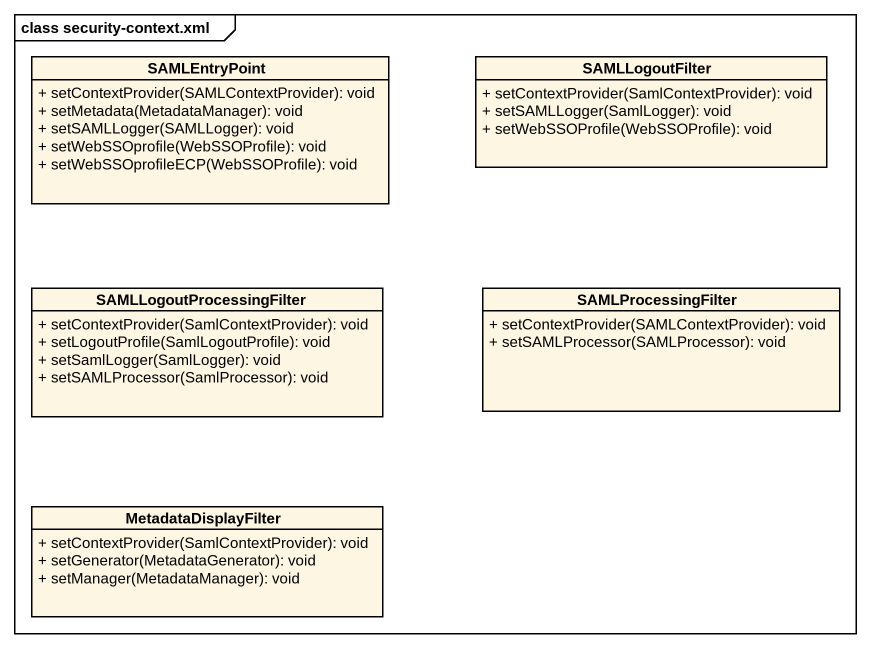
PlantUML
@startuml
mainframe class security-context.xml
hide circle
hide empty members
skinparam classAttributeIconSize 0
class SAMLEntryPoint {
  + setContextProvider(SAMLContextProvider): void
  + setMetadata(MetadataManager): void
  + setSAMLLogger(SAMLLogger): void
  + setWebSSOprofile(WebSSOProfile): void
  + setWebSSOprofileECP(WebSSOProfile): void
}
class SAMLLogoutFilter {
  + setContextProvider(SamlContextProvider): void
  + setSAMLLogger(SamlLogger): void
  + setWebSSOProfile(WebSSOProfile): void
}
class SAMLLogoutProcessingFilter {
  + setContextProvider(SamlContextProvider): void
  + setLogoutProfile(SamlLogoutProfile): void
  + setSamlLogger(SamlLogger): void
  + setSAMLProcessor(SamlProcessor): void
}
class SAMLProcessingFilter {
  + setContextProvider(SAMLContextProvider): void
  + setSAMLProcessor(SAMLProcessor): void
}
class MetadataDisplayFilter {
  + setContextProvider(SamlContextProvider): void
  + setGenerator(MetadataGenerator): void
  + setManager(MetadataManager): void
}
@enduml
